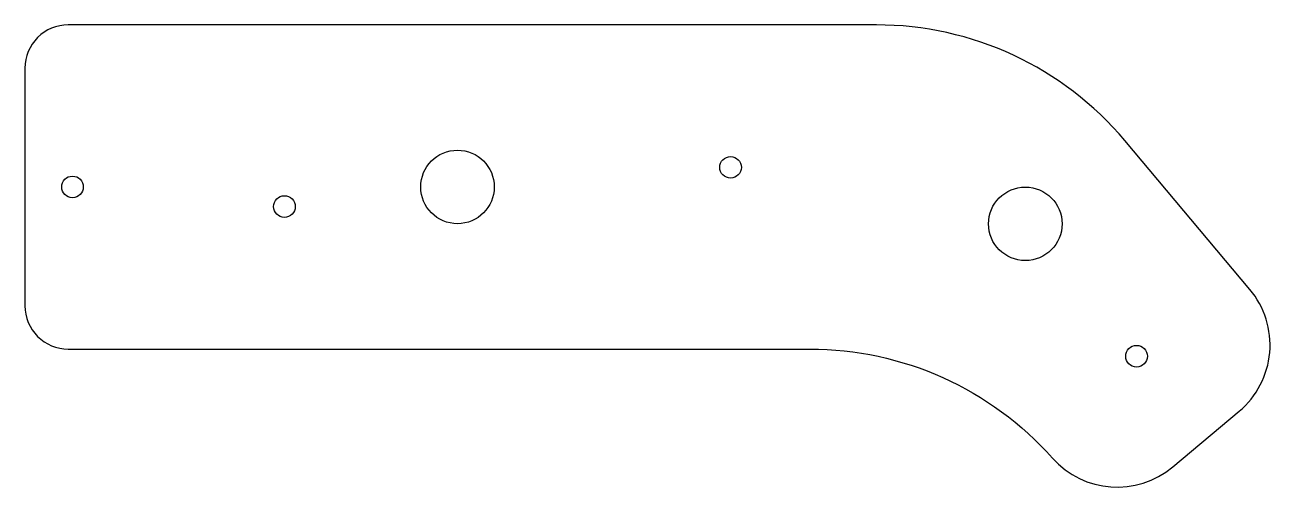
# Model space of a CAD drawing. Header units: millimetres. Extents: x 70.3 to 127.9, y 72.7 to 94.1.
import ezdxf

# ---------------------------------------------------------------- set-up
doc = ezdxf.new("R2010")
doc.units = ezdxf.units.MM
doc.layers.get('0').update_dxf_attribs({"linetype": 'CONTINUOUS'})

msp = doc.modelspace()

# ---------------------------------------------------------------- linework, layer by layer
msp.add_lwpolyline([(72.302, 94.113, 0.414214), (70.302, 92.113), (70.302, 81.113, 0.414214), (72.302, 79.113), (106.589, 79.113, -0.214487), (117.81, 74.067, 0.406175), (123.374, 73.658), (126.443, 76.233, 0.414214), (126.936, 81.869), (121.158, 88.755, 0.221695), (109.668, 94.113)], format="xyb", close=True)
for centre, radius in [((90.302, 86.613), 1.7), ((102.928, 87.52), 0.5), ((72.502, 86.613), 0.5), ((116.555, 84.906), 1.7), ((82.302, 85.706), 0.5), ((121.697, 78.778), 0.5)]:
    msp.add_circle(centre, radius)

doc.saveas('drawing.dxf')
